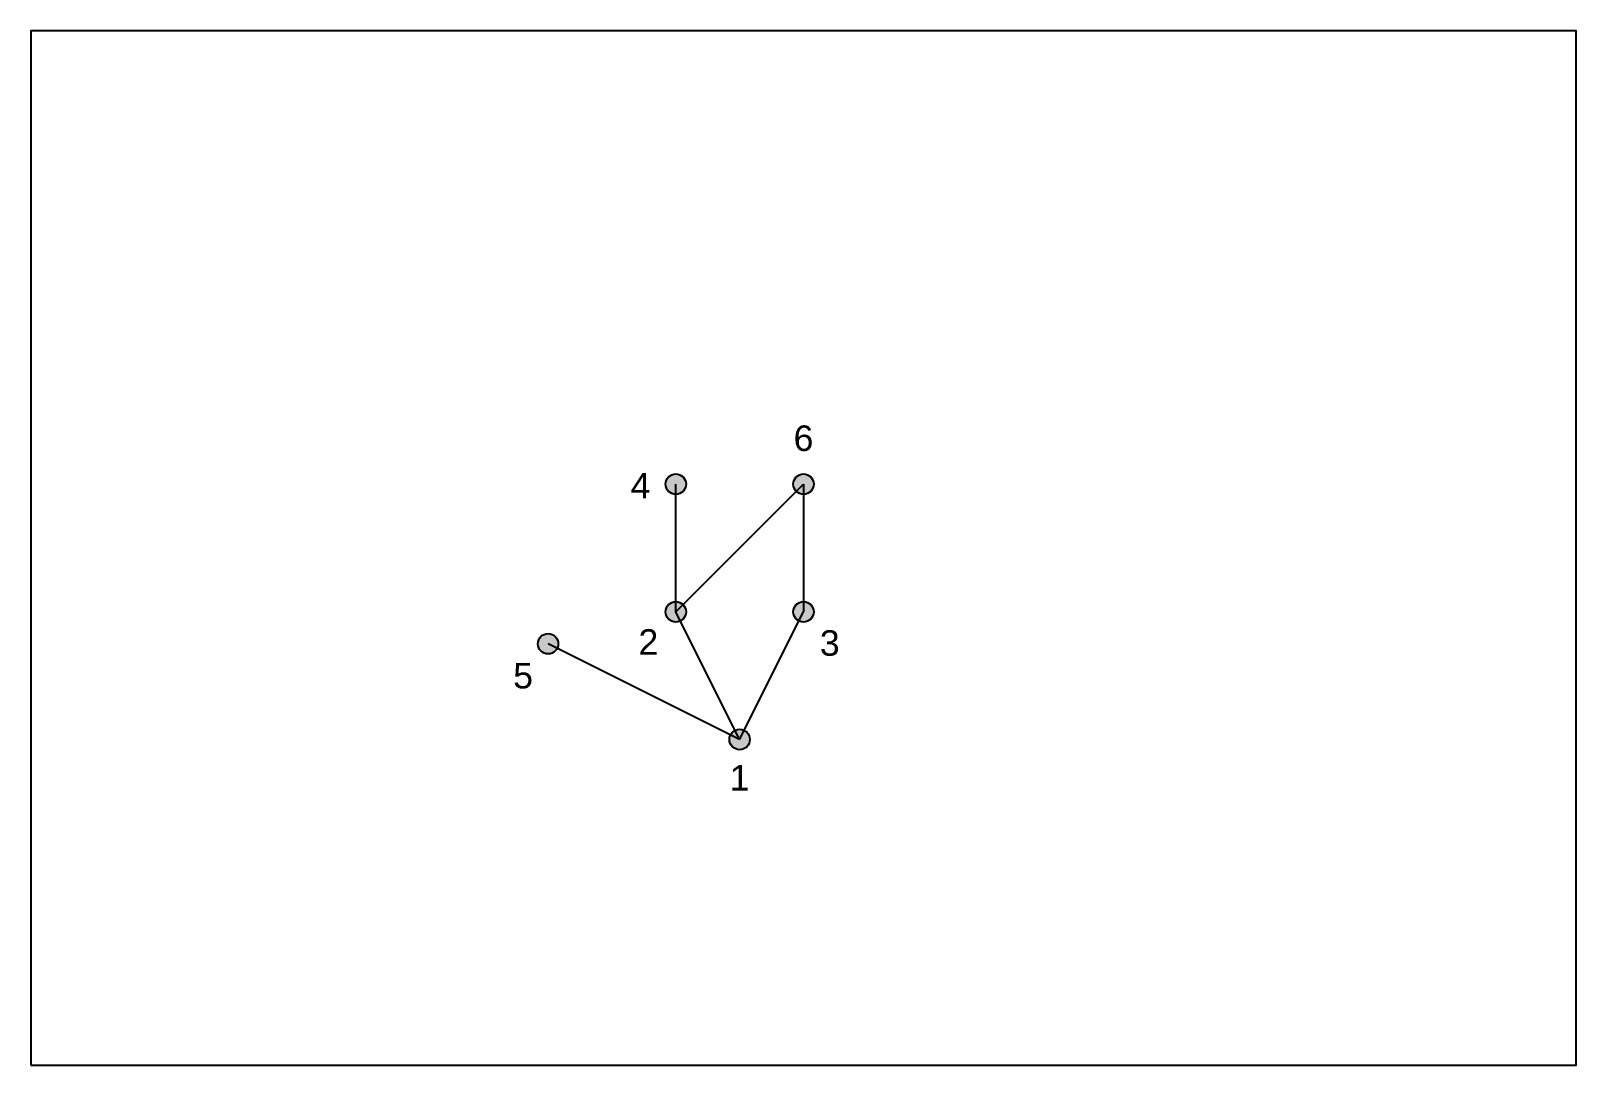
# Model space of a CAD drawing. Header units: inches. Extents: x -5 to 1205, y -5 to 805.
import ezdxf
from ezdxf.enums import TextEntityAlignment as Align

# ---------------------------------------------------------------- set-up
doc = ezdxf.new("R2010")
doc.units = ezdxf.units.IN
doc.header["$MEASUREMENT"] = 0
doc.styles.get("Standard").update_dxf_attribs({"font": 'arial.ttf'})

msp = doc.modelspace()

# ---------------------------------------------------------------- hatches: boundary and pattern name
h = msp.add_hatch(color=255)
edge = h.paths.add_edge_path()
edge.add_arc((500, 450), 8, 0, 360)
h = msp.add_hatch(color=255)
edge = h.paths.add_edge_path()
edge.add_arc((600, 450), 8, 0, 360)
h = msp.add_hatch(color=255)
edge = h.paths.add_edge_path()
edge.add_arc((500, 350), 8, 0, 360)
h = msp.add_hatch(color=255)
edge = h.paths.add_edge_path()
edge.add_arc((600, 350), 8, 0, 360)
h = msp.add_hatch(color=255)
edge = h.paths.add_edge_path()
edge.add_arc((400, 325), 8, 0, 360)
h = msp.add_hatch(color=255)
edge = h.paths.add_edge_path()
edge.add_arc((550, 250), 8, 0, 360)

# ---------------------------------------------------------------- linework, layer by layer
for p, q in [((500, 350), (500, 450)), ((500, 350), (600, 450)), ((600, 450), (600, 350)), ((550, 250), (500, 350)), ((550, 250), (600, 350)), ((550, 250), (400, 325))]:
    msp.add_line(p, q)
msp.add_lwpolyline([(-5, -5), (1205, -5), (1205, 805), (-5, 805)], close=True)
for centre in [(500, 450), (600, 450), (500, 350), (600, 350), (400, 325), (550, 250)]:
    msp.add_circle(centre, 8)

# ---------------------------------------------------------------- texts
msp.add_text('6', height=20).set_placement((600, 470), align=Align.BOTTOM_CENTER)
msp.add_text('4', height=20).set_placement((480.1, 448.8), align=Align.MIDDLE_RIGHT)
for s, p in [('2', (486.3, 336.4)), ('5', (388.2, 310))]:
    msp.add_text(s, height=20).set_placement(p, align=Align.TOP_RIGHT)
msp.add_text('3', height=20).set_placement((612.8, 335.6), align=Align.TOP_LEFT)
msp.add_text('1', height=20).set_placement((550, 230), align=Align.TOP_CENTER)

doc.saveas('drawing.dxf')
